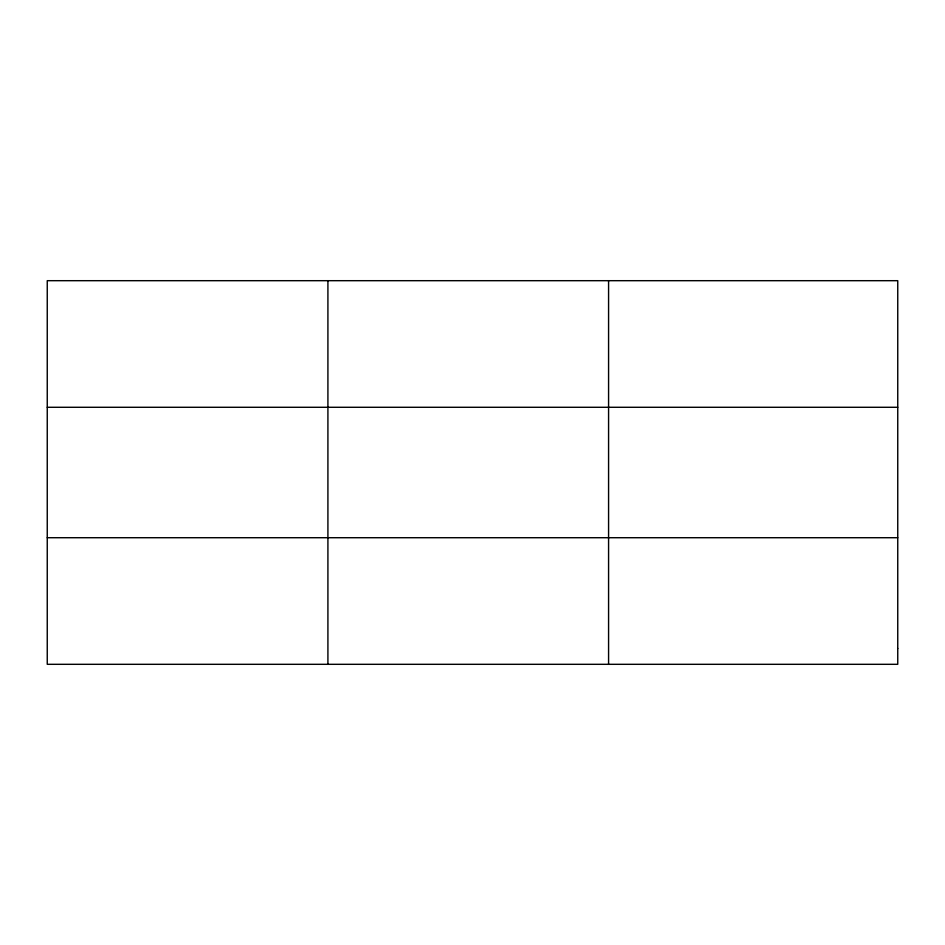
<?xml version="1.0" encoding="UTF-8"?>
<svg xmlns="http://www.w3.org/2000/svg" width="945" height="945" viewBox="0 0 945 945"><rect width="100%" height="100%" fill="white"/><g stroke="black" fill="none" stroke-linecap="round" stroke-linejoin="round"><path stroke-width="1.42" d="M327.915 664.311L327.915 280.689M608.58 664.311L608.58 280.689M47.25 407.283L897.75 407.283M47.25 537.717L897.75 537.717M897.75 648.483L897.75 664.311L47.25 664.311L47.25 280.689L897.75 280.689L897.75 648.483"/></g></svg>
